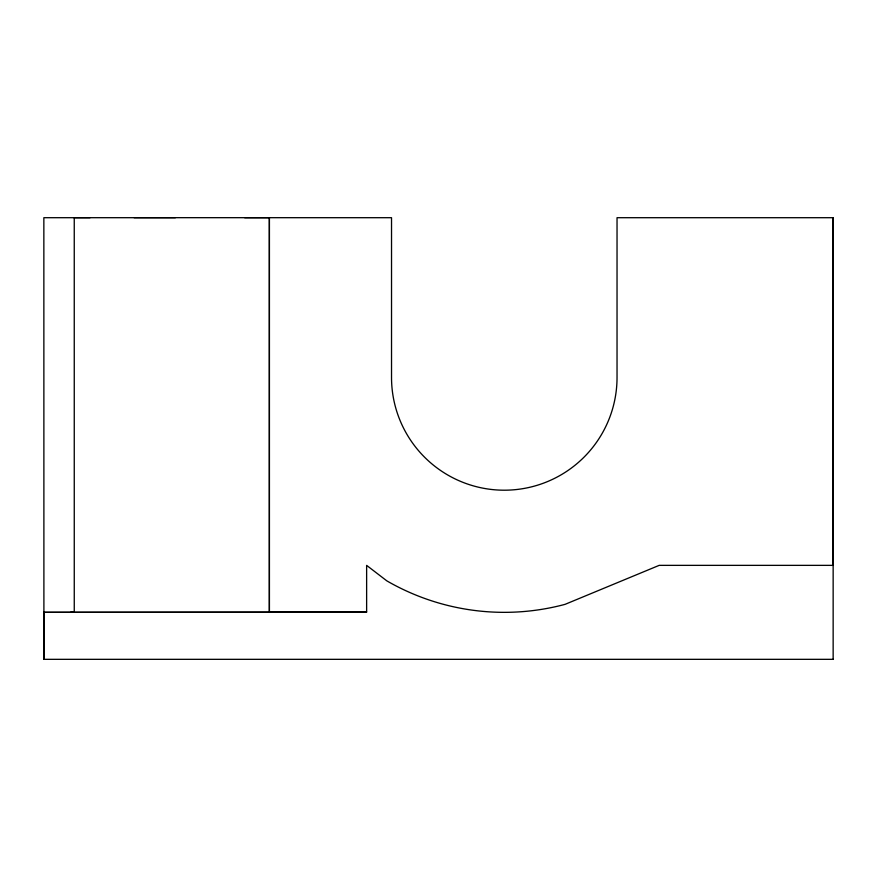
<?xml version="1.0" encoding="UTF-8"?>
<svg xmlns="http://www.w3.org/2000/svg" width="877" height="877" viewBox="0 0 877 877"><rect width="100%" height="100%" fill="white"/><g stroke="black" fill="none" stroke-linecap="round" stroke-linejoin="round"><path stroke-width="1.32" d="M244.661 217.693L269.382 217.693L269.382 612.343L43.861 612.332L366.63 612.003L366.63 565.369L386.834 580.87A234.904 234.904 0 0 0 565.084 604.341L659.186 565.358L833.15 565.358L833.15 217.704L617.035 217.704L617.035 377.439A112.749 112.749 0 0 1 504.286 490.199A112.749 112.749 0 0 1 391.526 377.439L391.526 217.704L134.093 217.671M833.15 659.329L833.15 217.704M90.101 217.682L74.249 217.693L74.26 612.332L70.774 612.256M175.4 217.693L43.85 217.704L43.905 659.329L833.15 659.329M366.63 612.003L269.382 612.014L269.382 217.704M43.872 612.179L43.883 659.329"/></g></svg>
